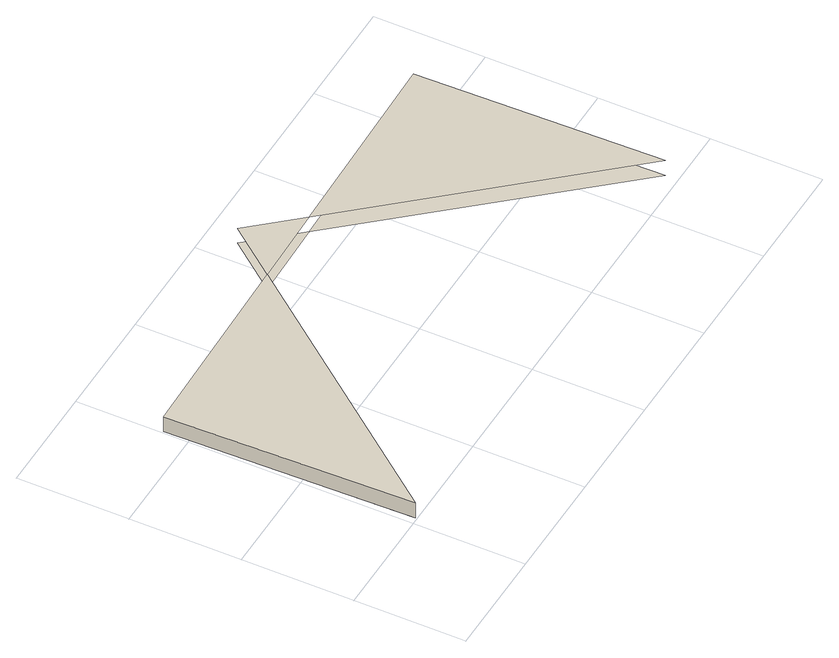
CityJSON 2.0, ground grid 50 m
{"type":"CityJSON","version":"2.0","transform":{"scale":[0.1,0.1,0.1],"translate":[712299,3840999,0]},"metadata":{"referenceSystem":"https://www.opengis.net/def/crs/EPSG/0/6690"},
"CityObjects":{
"building1":{"type":"Building","attributes":{"name":"16211-bldg-L09-LOD1-02","class":"3001","usage":"411","Height.highReference":"highestRoofEdge","Height.lowReference":"lowestGroundPoint","Height.status":"measured","measuredHeight":8,"storeysAboveGround":2},"geometry":[{"type":"MultiSurface","lod":"1","boundaries":[[[0,1,2,3,4]],[[5,6,7,8,9]],[[0,5,9,4]]]}]}
},
"vertices":[
[9,1116,0],[2208,1167,0],[2233,58,0],[1103,1364,0],[34,7,0],[9,1116,80],[2208,1167,80],[2233,58,80],[1103,1364,80],[34,7,80]
]}
